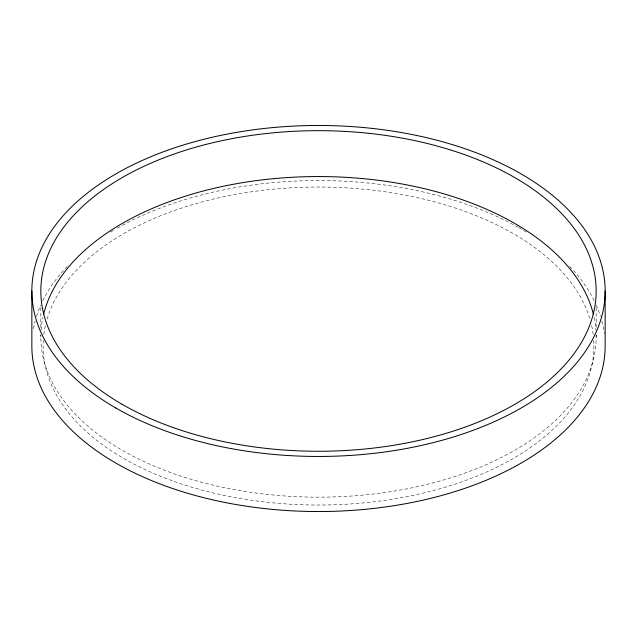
<?xml version="1.0" encoding="UTF-8"?>
<svg xmlns="http://www.w3.org/2000/svg" width="637" height="637" viewBox="0 0 637 637"><rect width="100%" height="100%" fill="white"/><g stroke="black" fill="none" stroke-linecap="round" stroke-linejoin="round"><path stroke-width="0.48" stroke-dasharray="3.19 2.39" d="M596.16 307.567L596.16 330.022M596.16 334.903L596.16 336.854M40.84 307.567L40.84 330.022M40.84 334.903L40.84 336.854M33.419 328.764A286.65 165.493 0 0 1 35.131 321.08M36.508 316.31A286.65 165.493 0 0 1 40.784 305.043M42.806 300.72A286.65 165.493 0 0 1 67.331 266.282M110.44 232.194A286.65 165.493 0 0 1 114.007 230.061M117.407 228.094A286.65 165.493 0 0 1 517.985 227.186M518.789 227.64A286.65 165.493 0 0 1 526.56 232.194M569.669 266.282A286.65 165.493 0 0 1 594.194 300.72M596.216 305.043A286.65 165.493 0 0 1 600.492 316.31M601.869 321.08A286.65 165.493 0 0 1 604.338 333.573M593.724 340.269A275.407 159.003 0 0 1 318.5 505.037A275.407 159.003 0 0 1 43.276 340.269M43.818 334.473A275.407 159.003 0 0 1 45.338 325.762M47.09 319.026A275.407 159.003 0 0 1 318.5 187.031A275.407 159.003 0 0 1 589.91 319.026M591.662 325.762A275.407 159.003 0 0 1 593.182 334.473M596.136 334.927A277.66 160.301 0 0 1 318.5 497.163A277.66 160.301 0 0 1 40.864 334.927M41.094 330.07A277.66 160.301 0 0 1 42.894 317.393M594.106 317.393A277.66 160.301 0 0 1 595.906 330.07"/><path stroke-width="0.96" d="M605.15 290.966L605.15 346.034A286.65 165.493 0 0 1 318.5 511.535A286.65 165.493 0 0 1 31.85 346.034L31.85 290.966M43.563 314.471A277.66 160.301 0 0 1 318.5 176.553A277.66 160.301 0 0 1 593.437 314.471M115.807 407.991A286.65 165.493 0 0 0 595.38 333.796A286.65 165.493 0 0 0 244.313 131.111A286.65 165.493 0 0 0 115.807 407.991M122.169 404.32A277.66 160.301 0 0 0 586.693 332.458A277.66 160.301 0 0 0 246.638 136.127A277.66 160.301 0 0 0 122.169 404.32"/></g></svg>
